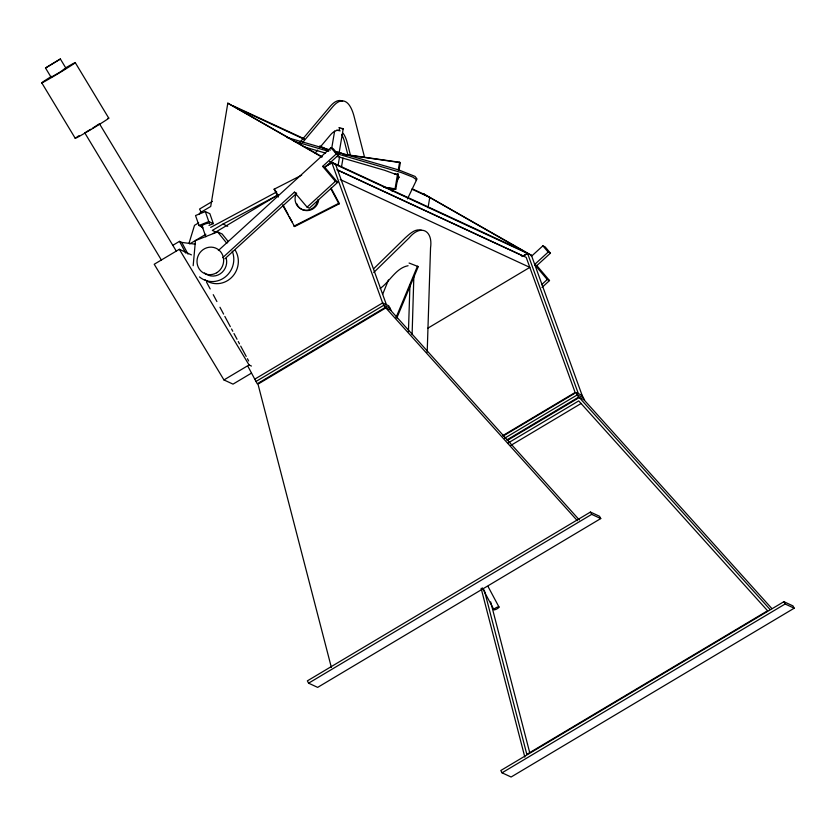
<?xml version="1.0" encoding="UTF-8"?>
<svg xmlns="http://www.w3.org/2000/svg" width="836" height="836" viewBox="0 0 836 836"><rect width="100%" height="100%" fill="white"/><g stroke="black" fill="none" stroke-linecap="round" stroke-linejoin="round"><path stroke-width="1.25" d="M408.449 331.62L409.943 284.961M412.106 334.651L413.851 276.35M427.196 352.175L430.54 247.864C433.1 230.37 420.665 223.818 409.097 237.926L373.734 272.505M338.946 153.866L343.22 128.702L338.883 127.647M193.179 265.712L195.457 240.59L217.611 231.896L222.146 233.996L228.332 241.656M398.918 177.347L397.372 175.351M416.255 180.503L415.994 179.374L412.921 177.169L401.311 172.571L336.166 153.521M322.194 156.844L227.8 103.173L210.724 206.471L200.086 212.804A9.98 9.499 -65.1 0 0 199.01 214.476M331.641 148.693L334.63 131.116M339.656 127.783L339.186 130.594L336.594 130.217M338.099 165.329L339.604 156.478M341.506 166.897L343.011 158.056M398.396 173.982L395.815 189.155L395.062 188.8L397.633 173.637M398.281 169.844L399.577 162.257L343.659 154.263L340.252 152.685L335.142 151.953M399.033 170.189L400.329 162.612L399.577 162.257M428.032 207.725L429.788 197.442L412.012 189.208M188.988 243.36L194.516 225.333L198.675 222.857M382.627 294.387L388.447 279.987M395.971 317.732L417.415 266.297L418.251 266.6L396.807 318.035M392.199 191.475L393.599 188.487M396.786 181.809L399.159 176.929M407.435 198.937L417.028 178.956L415.074 176.417L398.939 170.021L335.435 151.546M45.51 67.998L60.37 58.99L65.95 68.238L59.252 72.586L51.09 77.246L45.51 67.998L60.37 58.99M51.09 77.246L51.717 76.724M161.452 260.153L84.645 132.642M176.312 251.134L99.442 123.738L92.744 128.096M300.114 142.068L330.157 106.454A75.648 22.415 -81.9 0 1 342.624 101.166M302.674 142.434L332.707 106.82A75.648 22.415 -81.9 0 1 354.161 116.747L364.517 157.116M315.193 153.019L317.711 150.031M319.394 148.035L330.335 135.066A59.795 17.723 -81.9 0 1 340.189 130.886M373.619 268.805L405.345 237.769C409.682 233.965 415.158 228.312 421.501 230.266M380.108 288.504C389.691 281.889 395.836 268.011 408.083 265.733M218.363 250.507L330.983 147.659L333.25 148.714L338.559 154.974L324.932 167.419L322.665 166.364L336.291 153.918L338.559 154.974M222.689 257.655L294.408 192.165L296.675 193.22L224.957 258.711M307.105 207.14L335.361 181.349L337.629 182.394L309.372 208.195L307.105 207.14L294.408 192.165M531.33 256.38L542.877 245.836L545.145 246.892L550.454 253.151L536.827 265.597L534.559 264.542L548.186 252.096L550.454 253.151M541.613 284.679L547.256 279.527L549.524 280.572L541.989 287.448M212.417 201.392L199.532 209.073L201.319 212.428M172.634 245.429L179.479 241.353L181.746 242.398L195.373 244.206M210.682 227.402L276.685 191.956M191.423 254.886L179.332 249.285L154.221 264.26L223.944 379.931L233.014 384.132L251.27 373.243M189.699 243.913L205.865 234.279M278.158 194.924L222.961 224.079L212.334 230.412L215.887 232.063M213.274 233.526L278.21 194.809M325.162 166.803L331.882 162.801L531.382 255.231L582.117 395.355L584.583 399.974L578.533 397.173L576.067 392.554L503.178 436.026M223.944 379.931L249.055 364.956L251.427 366.053M254.771 379.157L382.616 302.925L388.667 305.725L391.123 310.344L385.082 307.543L382.616 302.925L331.882 162.801L329.614 161.505M256.004 381.467L383.849 305.234L389.9 308.035M385.082 307.543L257.237 383.776L248.02 366.523M523.127 256.15L527.6 253.486L578.334 393.61M427.98 328.099L529.825 267.374L340.252 179.541M502.76 435.64L575.126 392.481L526.199 257.363L337.807 170.074M504.411 438.336L577.3 394.864L583.35 397.664M506.762 439.976L578.533 397.173M507.515 440.321L579.296 397.518L769.987 609.423M508.236 442.934L578.721 400.904L767.594 610.771L526.826 754.354L484.263 590.028M510.9 445.348L581.166 403.454M590.446 512.06L307.355 680.87L308.589 683.179L317.659 687.38L600.75 518.571L599.516 516.261L590.446 512.06L591.679 514.37L600.75 518.571M308.589 683.179L591.679 514.37M783.896 601.69L500.806 770.51L502.039 772.809L511.109 777.01L794.2 608.2L792.967 605.891L783.896 601.69L785.129 604L794.2 608.2M502.039 772.809L785.129 604M90.8 129.267L85.941 132.078M63.264 69.66L65.95 68.238M326.134 165.841L331.882 162.801M521.852 256.527L527.6 253.486L423.518 193.847L531.382 255.231M278.284 197.077L274.093 189.229L301.681 175.163M293.844 226.222L338.674 203.367L339.426 203.712L294.606 226.577L282.474 204.924M208.969 225.417L213.316 223.651L209.867 213.692L205.332 211.592L195.54 215.542L198.999 225.511L202.396 227.078M198.999 225.511L208.781 221.55L213.316 223.651M343.22 128.765L341.757 128.754M394.477 173.846L398.281 174.63L395.24 174.201M344.411 154.608L400.329 162.612M383.62 187.17L395.062 188.8M385.647 187.692L395.815 189.155M286.56 137.344L330.419 150.083M293.739 141.19L328.673 151.347M304.294 146.927L325.591 153.113M336.866 156.395L384.623 170.293L394.937 174.055M409.076 263.037L418.251 266.6M233.38 105.953L304.471 138.891M319.875 146.028L328.161 149.863M412.284 188.842L425.325 194.882M237.842 108.513L304.189 139.246M319.592 146.384L327.89 150.229M523.137 250.925L331.192 161.996L335.654 164.556L386.399 304.67M336.898 169.771L522.908 255.962M274.093 189.229L274.856 189.584M222.961 224.079L227.706 226.274M576.067 392.554L582.117 395.355M227.8 103.173L321.693 156.969M583.821 399.618L771.91 608.618M390.37 309.989L579.327 519.95M577.404 520.755L385.835 307.888L257.99 384.132L331.38 667.494M542.877 245.836L548.186 252.096M536.827 265.597L549.524 280.572M534.559 264.542L547.256 279.527M330.983 147.659L336.291 153.918M324.932 167.419L337.629 182.394M322.665 166.364L335.361 181.349M217.611 231.896L226.89 243.391M75.24 62.606L108.732 118.106M179.332 249.285L249.055 364.956M41.8 82.889L75.292 138.389M331.046 188.027L339.426 203.712M330.889 188.79L338.674 203.367M487.984 586.402L498.998 607.03A2.874 0.721 -28.1 0 1 495.299 609.622A2.874 0.721 -28.1 0 1 495.037 608.347A2.874 0.721 -28.1 0 1 498.998 607.03M275.452 190.702L277.845 195.185M283.226 205.28L288.023 214.246M289.214 216.482L292.203 222.094M482.267 587.865L493.898 609.632M206.523 282.098L210.181 288.953M213.232 294.669L216.9 301.535M219.952 307.251L223.609 314.106M224.832 316.395L230.328 326.688M231.551 328.966L232.774 331.255M233.986 333.543L237.037 339.259M238.26 341.548L239.483 343.836M240.705 346.114L246.202 356.408M247.425 358.696L248.637 360.985M181.746 242.398L188.006 254.113M179.479 241.353L185.738 253.068M205.332 211.592L208.781 221.55M202.061 225.939L205.823 236.797M490.669 601.889L529.627 752.306M481.128 588.366L524.841 757.123M350.503 155.486L347.285 142.925A59.795 17.723 -81.9 0 0 342.979 133.175M347.954 155.12L344.725 142.559A59.795 17.723 -81.9 0 0 341.673 134.627M107.739 118.534A19.625 0.554 -31.1 0 1 93.653 127.898A19.625 0.554 -31.1 0 1 75.439 138.128M76.703 137.198A19.625 0.554 -31.1 0 1 79.023 135.662M65.459 67.967A19.625 0.554 -31.1 0 1 71.739 65.177A19.625 0.554 -31.1 0 1 45.301 81.113A19.625 0.554 -31.1 0 1 51.592 76.327M202.605 226.222A4.013 0.878 -19.1 0 1 205.28 223.944A4.013 0.878 -19.1 0 1 209.543 223.682M318.673 200.097A11.965 11.39 -65.1 0 1 300.939 208.875M300.134 208.3A11.965 11.39 -65.1 0 1 296.613 203.493M317.92 199.752A11.965 11.39 -65.1 0 1 303.363 209.93A11.965 11.39 -65.1 0 1 296.028 194.056M203.012 227.841A9.98 9.499 -65.1 0 1 200.055 225.511M226.326 258.617A13.888 13.209 -65.1 0 1 220.192 273.853A13.888 13.209 -65.1 0 1 204.496 272.933M232.23 251.134A21.663 20.607 -65.1 0 1 225.229 276.988A21.663 20.607 -65.1 0 1 199.49 276.935M235.282 250.288A21.663 20.607 -65.1 0 1 231.457 277.604A21.663 20.607 -65.1 0 1 204.883 279.715M216.66 272.766A13.888 13.209 -65.1 0 0 217.329 248.919A13.888 13.209 -65.1 0 0 197.003 261.031A13.888 13.209 -65.1 0 0 216.66 272.766"/></g></svg>
